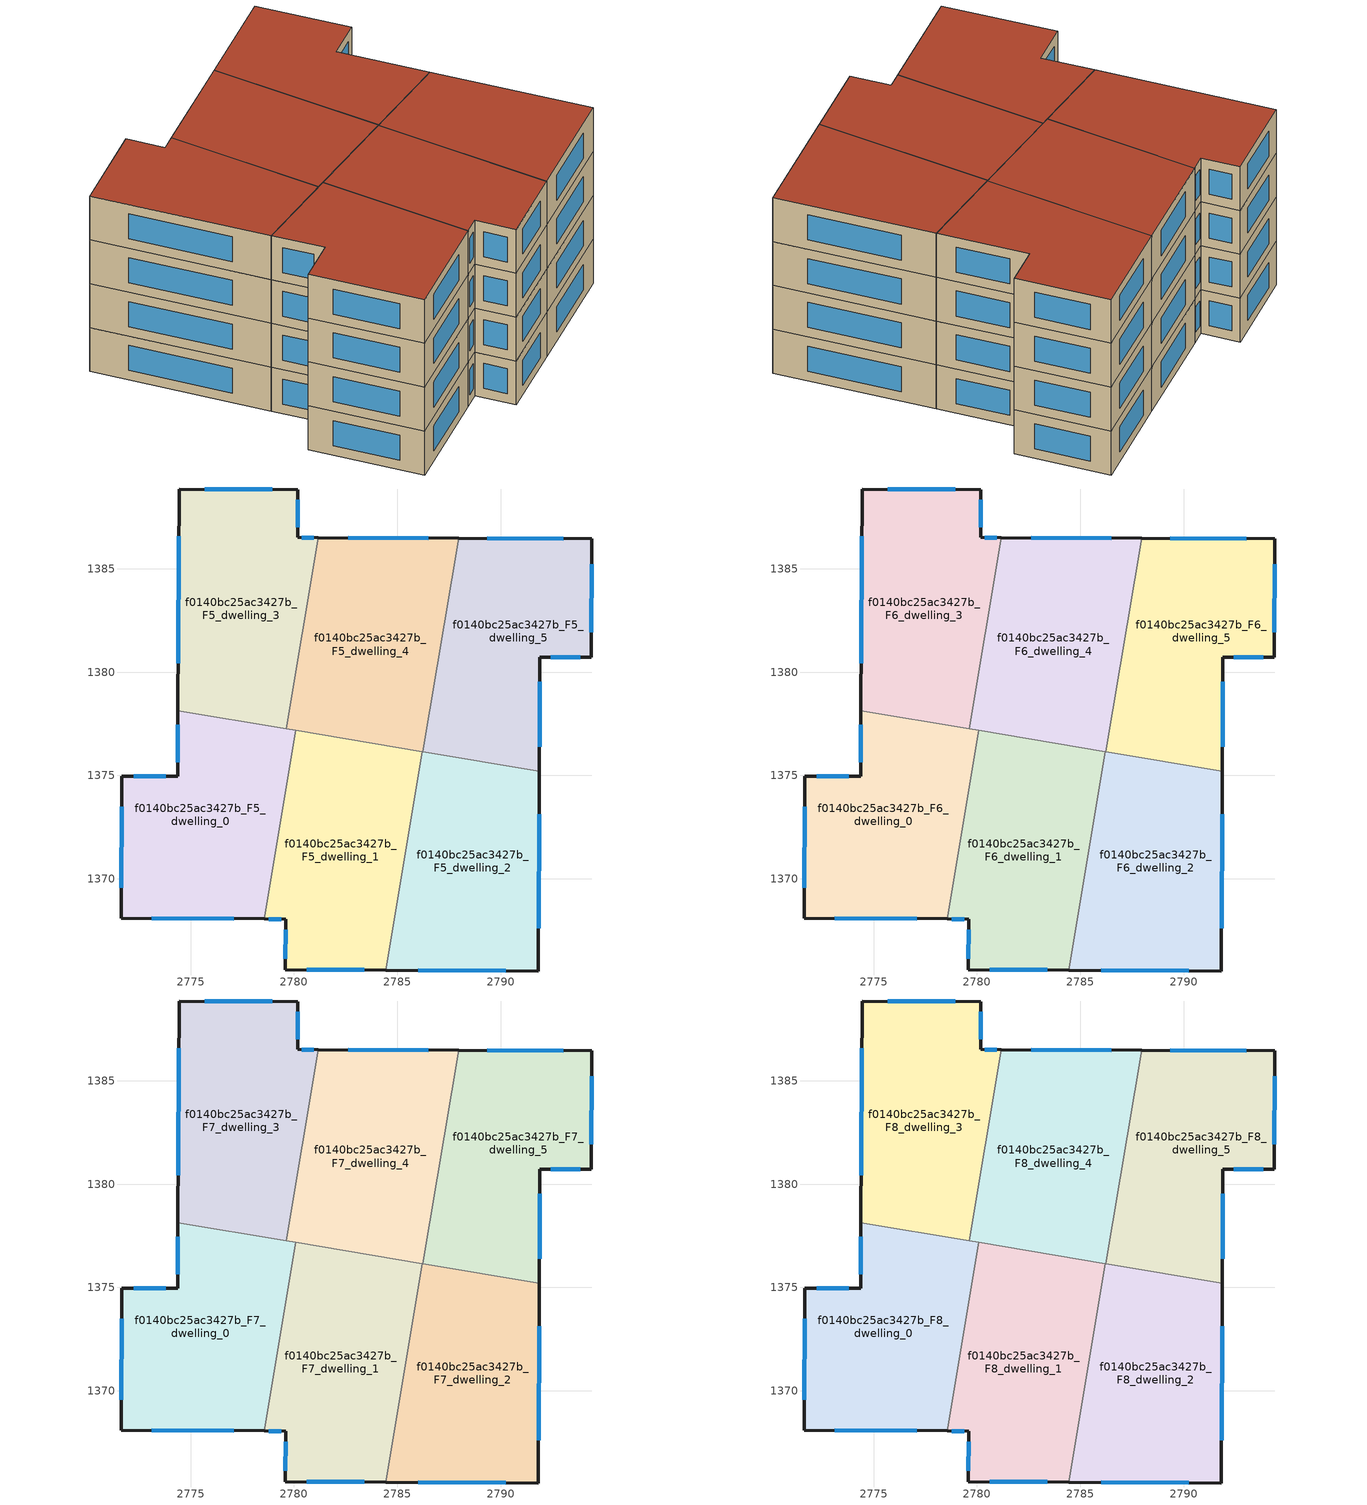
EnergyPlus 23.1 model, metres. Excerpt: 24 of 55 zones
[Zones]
f0140bc25ac3427b_F5_dwelling_0
 floor to f0140bc25ac3427b_F4_dwelling_0 (EU_floor_Construction): 2780.09,1377.17 2778.55,1368.04 2771.63,1368.08 2771.66,1374.96 2774.36,1374.95 2774.38,1378.13 z15
 wall outside (EU_wall_Construction): 2774.38,1378.13 2774.36,1374.95 2771.66,1374.96 2771.63,1368.08 2778.55,1368.04 z15:18
 wall to f0140bc25ac3427b_F5_dwelling_1 (EU_wall_Construction): 2778.55,1368.04 2780.09,1377.17 z15:18
 wall to f0140bc25ac3427b_F5_dwelling_3 (EU_wall_Construction): 2779.62,1377.25 2774.38,1378.13 z15:18
 wall to f0140bc25ac3427b_F5_dwelling_4 (EU_wall_Construction): 2780.09,1377.17 2779.62,1377.25 z15:18
 window (EU_Window_Construction): 2774.38,1377.45 2774.36,1375.63 / 2773.11,1368.07 2777.07,1368.05 / 2771.65,1373.49 2771.64,1369.55 / 2773.78,1374.95 2772.24,1374.96 z15.64:17.36
f0140bc25ac3427b_F5_dwelling_1
 floor to f0140bc25ac3427b_F4_dwelling_1 (EU_floor_Construction): 2786.21,1376.15 2784.43,1365.57 2779.58,1365.6 2779.6,1368.04 2778.55,1368.04 2780.09,1377.17 z15
 wall outside (EU_wall_Construction): 2778.55,1368.04 2779.6,1368.04 2779.58,1365.6 2784.43,1365.57 z15:18
 wall to f0140bc25ac3427b_F5_dwelling_2 (EU_wall_Construction): 2784.43,1365.57 2786.21,1376.15 z15:18
 wall to f0140bc25ac3427b_F5_dwelling_4 (EU_wall_Construction): 2786.21,1376.15 2780.09,1377.17 z15:18
 window (EU_Window_Construction): 2780.62,1365.59 2783.39,1365.58 / 2779.59,1367.52 2779.58,1366.12 / 2778.78,1368.04 2779.37,1368.04 z15.64:17.36
f0140bc25ac3427b_F5_dwelling_2
 floor to f0140bc25ac3427b_F4_dwelling_2 (EU_floor_Construction): 2791.89,1375.2 2791.84,1365.53 2784.43,1365.57 2786.21,1376.15 z15
 wall outside (EU_wall_Construction): 2784.43,1365.57 2791.84,1365.53 2791.89,1375.2 z15:18
 wall to f0140bc25ac3427b_F5_dwelling_5 (EU_wall_Construction): 2791.89,1375.2 2786.23,1376.14 z15:18
 wall to f0140bc25ac3427b_F5_dwelling_4 (EU_wall_Construction): 2786.23,1376.14 2786.21,1376.15 z15:18
 window (EU_Window_Construction): 2791.85,1367.6 2791.87,1373.12 / 2786.02,1365.56 2790.25,1365.54 z15.64:17.36
f0140bc25ac3427b_F5_dwelling_3
 floor to f0140bc25ac3427b_F4_dwelling_3 (EU_floor_Construction): 2780.18,1388.84 2780.17,1386.52 2781.17,1386.51 2779.62,1377.25 2774.38,1378.13 2774.44,1388.87 z15
 wall outside (EU_wall_Construction): 2781.17,1386.51 2780.17,1386.52 2780.18,1388.84 2774.44,1388.87 2774.38,1378.13 z15:18
 wall to f0140bc25ac3427b_F5_dwelling_4 (EU_wall_Construction): 2779.62,1377.25 2781.17,1386.51 z15:18
 window (EU_Window_Construction): 2774.43,1386.57 2774.39,1380.43 / 2778.95,1388.84 2775.67,1388.86 / 2780.18,1387.01 2780.18,1388.34 / 2780.96,1386.51 2780.39,1386.52 z15.64:17.36
f0140bc25ac3427b_F5_dwelling_4
 floor to f0140bc25ac3427b_F4_dwelling_4 (EU_floor_Construction): 2787.97,1386.48 2786.23,1376.14 2779.62,1377.25 2781.17,1386.51 z15
 wall outside (EU_wall_Construction): 2787.97,1386.48 2781.17,1386.51 z15:18
 wall to f0140bc25ac3427b_F5_dwelling_5 (EU_wall_Construction): 2786.23,1376.14 2787.97,1386.48 z15:18
 window (EU_Window_Construction): 2786.51,1386.49 2782.63,1386.51 z15.64:17.36
f0140bc25ac3427b_F5_dwelling_5
 floor to f0140bc25ac3427b_F4_dwelling_5 (EU_floor_Construction): 2794.43,1386.45 2794.4,1380.71 2791.91,1380.72 2791.89,1375.2 2786.23,1376.14 2787.97,1386.48 z15
 wall outside (EU_wall_Construction): 2791.89,1375.2 2791.91,1380.72 2794.4,1380.71 2794.43,1386.45 2787.97,1386.48 z15:18
 window (EU_Window_Construction): 2791.89,1376.38 2791.91,1379.54 / 2793.04,1386.45 2789.35,1386.47 / 2794.4,1381.94 2794.42,1385.22 / 2792.44,1380.72 2793.87,1380.71 z15.64:17.36
f0140bc25ac3427b_F6_dwelling_0
 floor to f0140bc25ac3427b_F5_dwelling_0 (EU_floor_Construction): 2780.09,1377.17 2778.55,1368.04 2771.63,1368.08 2771.66,1374.96 2774.36,1374.95 2774.38,1378.13 z18
 wall outside (EU_wall_Construction): 2774.38,1378.13 2774.36,1374.95 2771.66,1374.96 2771.63,1368.08 2778.55,1368.04 z18:21
 wall to f0140bc25ac3427b_F6_dwelling_1 (EU_wall_Construction): 2778.55,1368.04 2780.09,1377.17 z18:21
 wall to f0140bc25ac3427b_F6_dwelling_3 (EU_wall_Construction): 2779.62,1377.25 2774.38,1378.13 z18:21
 wall to f0140bc25ac3427b_F6_dwelling_4 (EU_wall_Construction): 2780.09,1377.17 2779.62,1377.25 z18:21
 window (EU_Window_Construction): 2774.38,1377.45 2774.36,1375.63 / 2773.11,1368.07 2777.07,1368.05 / 2771.65,1373.49 2771.64,1369.55 / 2773.78,1374.95 2772.24,1374.96 z18.64:20.36
f0140bc25ac3427b_F6_dwelling_1
 floor to f0140bc25ac3427b_F5_dwelling_1 (EU_floor_Construction): 2786.21,1376.15 2784.43,1365.57 2779.58,1365.6 2779.6,1368.04 2778.55,1368.04 2780.09,1377.17 z18
 wall outside (EU_wall_Construction): 2778.55,1368.04 2779.6,1368.04 2779.58,1365.6 2784.43,1365.57 z18:21
 wall to f0140bc25ac3427b_F6_dwelling_2 (EU_wall_Construction): 2784.43,1365.57 2786.21,1376.15 z18:21
 wall to f0140bc25ac3427b_F6_dwelling_4 (EU_wall_Construction): 2786.21,1376.15 2780.09,1377.17 z18:21
 window (EU_Window_Construction): 2780.62,1365.59 2783.39,1365.58 / 2779.59,1367.52 2779.58,1366.12 / 2778.78,1368.04 2779.37,1368.04 z18.64:20.36
f0140bc25ac3427b_F6_dwelling_2
 floor to f0140bc25ac3427b_F5_dwelling_2 (EU_floor_Construction): 2791.89,1375.2 2791.84,1365.53 2784.43,1365.57 2786.21,1376.15 z18
 wall outside (EU_wall_Construction): 2784.43,1365.57 2791.84,1365.53 2791.89,1375.2 z18:21
 wall to f0140bc25ac3427b_F6_dwelling_5 (EU_wall_Construction): 2791.89,1375.2 2786.23,1376.14 z18:21
 wall to f0140bc25ac3427b_F6_dwelling_4 (EU_wall_Construction): 2786.23,1376.14 2786.21,1376.15 z18:21
 window (EU_Window_Construction): 2791.85,1367.6 2791.87,1373.12 / 2786.02,1365.56 2790.25,1365.54 z18.64:20.36
f0140bc25ac3427b_F6_dwelling_3
 floor to f0140bc25ac3427b_F5_dwelling_3 (EU_floor_Construction): 2780.18,1388.84 2780.17,1386.52 2781.17,1386.51 2779.62,1377.25 2774.38,1378.13 2774.44,1388.87 z18
 wall outside (EU_wall_Construction): 2781.17,1386.51 2780.17,1386.52 2780.18,1388.84 2774.44,1388.87 2774.38,1378.13 z18:21
 wall to f0140bc25ac3427b_F6_dwelling_4 (EU_wall_Construction): 2779.62,1377.25 2781.17,1386.51 z18:21
 window (EU_Window_Construction): 2774.43,1386.57 2774.39,1380.43 / 2778.95,1388.84 2775.67,1388.86 / 2780.18,1387.01 2780.18,1388.34 / 2780.96,1386.51 2780.39,1386.52 z18.64:20.36
f0140bc25ac3427b_F6_dwelling_4
 floor to f0140bc25ac3427b_F5_dwelling_4 (EU_floor_Construction): 2787.97,1386.48 2786.23,1376.14 2779.62,1377.25 2781.17,1386.51 z18
 wall outside (EU_wall_Construction): 2787.97,1386.48 2781.17,1386.51 z18:21
 wall to f0140bc25ac3427b_F6_dwelling_5 (EU_wall_Construction): 2786.23,1376.14 2787.97,1386.48 z18:21
 window (EU_Window_Construction): 2786.51,1386.49 2782.63,1386.51 z18.64:20.36
f0140bc25ac3427b_F6_dwelling_5
 floor to f0140bc25ac3427b_F5_dwelling_5 (EU_floor_Construction): 2794.43,1386.45 2794.4,1380.71 2791.91,1380.72 2791.89,1375.2 2786.23,1376.14 2787.97,1386.48 z18
 wall outside (EU_wall_Construction): 2791.89,1375.2 2791.91,1380.72 2794.4,1380.71 2794.43,1386.45 2787.97,1386.48 z18:21
 window (EU_Window_Construction): 2791.89,1376.38 2791.91,1379.54 / 2793.04,1386.45 2789.35,1386.47 / 2794.4,1381.94 2794.42,1385.22 / 2792.44,1380.72 2793.87,1380.71 z18.64:20.36
f0140bc25ac3427b_F7_dwelling_0
 floor to f0140bc25ac3427b_F6_dwelling_0 (EU_floor_Construction): 2780.09,1377.17 2778.55,1368.04 2771.63,1368.08 2771.66,1374.96 2774.36,1374.95 2774.38,1378.13 z21
 wall outside (EU_wall_Construction): 2774.38,1378.13 2774.36,1374.95 2771.66,1374.96 2771.63,1368.08 2778.55,1368.04 z21:24
 wall to f0140bc25ac3427b_F7_dwelling_1 (EU_wall_Construction): 2778.55,1368.04 2780.09,1377.17 z21:24
 wall to f0140bc25ac3427b_F7_dwelling_3 (EU_wall_Construction): 2779.62,1377.25 2774.38,1378.13 z21:24
 wall to f0140bc25ac3427b_F7_dwelling_4 (EU_wall_Construction): 2780.09,1377.17 2779.62,1377.25 z21:24
 window (EU_Window_Construction): 2774.38,1377.45 2774.36,1375.63 / 2773.11,1368.07 2777.07,1368.05 / 2771.65,1373.49 2771.64,1369.55 / 2773.78,1374.95 2772.24,1374.96 z21.64:23.36
f0140bc25ac3427b_F7_dwelling_1
 floor to f0140bc25ac3427b_F6_dwelling_1 (EU_floor_Construction): 2786.21,1376.15 2784.43,1365.57 2779.58,1365.6 2779.6,1368.04 2778.55,1368.04 2780.09,1377.17 z21
 wall outside (EU_wall_Construction): 2778.55,1368.04 2779.6,1368.04 2779.58,1365.6 2784.43,1365.57 z21:24
 wall to f0140bc25ac3427b_F7_dwelling_2 (EU_wall_Construction): 2784.43,1365.57 2786.21,1376.15 z21:24
 wall to f0140bc25ac3427b_F7_dwelling_4 (EU_wall_Construction): 2786.21,1376.15 2780.09,1377.17 z21:24
 window (EU_Window_Construction): 2780.62,1365.59 2783.39,1365.58 / 2779.59,1367.52 2779.58,1366.12 / 2778.78,1368.04 2779.37,1368.04 z21.64:23.36
f0140bc25ac3427b_F7_dwelling_2
 floor to f0140bc25ac3427b_F6_dwelling_2 (EU_floor_Construction): 2791.89,1375.2 2791.84,1365.53 2784.43,1365.57 2786.21,1376.15 z21
 wall outside (EU_wall_Construction): 2784.43,1365.57 2791.84,1365.53 2791.89,1375.2 z21:24
 wall to f0140bc25ac3427b_F7_dwelling_5 (EU_wall_Construction): 2791.89,1375.2 2786.23,1376.14 z21:24
 wall to f0140bc25ac3427b_F7_dwelling_4 (EU_wall_Construction): 2786.23,1376.14 2786.21,1376.15 z21:24
 window (EU_Window_Construction): 2791.85,1367.6 2791.87,1373.12 / 2786.02,1365.56 2790.25,1365.54 z21.64:23.36
f0140bc25ac3427b_F7_dwelling_3
 floor to f0140bc25ac3427b_F6_dwelling_3 (EU_floor_Construction): 2780.18,1388.84 2780.17,1386.52 2781.17,1386.51 2779.62,1377.25 2774.38,1378.13 2774.44,1388.87 z21
 wall outside (EU_wall_Construction): 2781.17,1386.51 2780.17,1386.52 2780.18,1388.84 2774.44,1388.87 2774.38,1378.13 z21:24
 wall to f0140bc25ac3427b_F7_dwelling_4 (EU_wall_Construction): 2779.62,1377.25 2781.17,1386.51 z21:24
 window (EU_Window_Construction): 2774.43,1386.57 2774.39,1380.43 / 2778.95,1388.84 2775.67,1388.86 / 2780.18,1387.01 2780.18,1388.34 / 2780.96,1386.51 2780.39,1386.52 z21.64:23.36
f0140bc25ac3427b_F7_dwelling_4
 floor to f0140bc25ac3427b_F6_dwelling_4 (EU_floor_Construction): 2787.97,1386.48 2786.23,1376.14 2779.62,1377.25 2781.17,1386.51 z21
 wall outside (EU_wall_Construction): 2787.97,1386.48 2781.17,1386.51 z21:24
 wall to f0140bc25ac3427b_F7_dwelling_5 (EU_wall_Construction): 2786.23,1376.14 2787.97,1386.48 z21:24
 window (EU_Window_Construction): 2786.51,1386.49 2782.63,1386.51 z21.64:23.36
f0140bc25ac3427b_F7_dwelling_5
 floor to f0140bc25ac3427b_F6_dwelling_5 (EU_floor_Construction): 2794.43,1386.45 2794.4,1380.71 2791.91,1380.72 2791.89,1375.2 2786.23,1376.14 2787.97,1386.48 z21
 wall outside (EU_wall_Construction): 2791.89,1375.2 2791.91,1380.72 2794.4,1380.71 2794.43,1386.45 2787.97,1386.48 z21:24
 window (EU_Window_Construction): 2791.89,1376.38 2791.91,1379.54 / 2793.04,1386.45 2789.35,1386.47 / 2794.4,1381.94 2794.42,1385.22 / 2792.44,1380.72 2793.87,1380.71 z21.64:23.36
f0140bc25ac3427b_F8_dwelling_0
 floor to f0140bc25ac3427b_F7_dwelling_0 (EU_floor_Construction): 2780.09,1377.17 2778.55,1368.04 2771.63,1368.08 2771.66,1374.96 2774.36,1374.95 2774.38,1378.13 z24
 wall outside (EU_wall_Construction): 2774.38,1378.13 2774.36,1374.95 2771.66,1374.96 2771.63,1368.08 2778.55,1368.04 z24:27
 wall to f0140bc25ac3427b_F8_dwelling_1 (EU_wall_Construction): 2778.55,1368.04 2780.09,1377.17 z24:27
 wall to f0140bc25ac3427b_F8_dwelling_3 (EU_wall_Construction): 2779.62,1377.25 2774.38,1378.13 z24:27
 wall to f0140bc25ac3427b_F8_dwelling_4 (EU_wall_Construction): 2780.09,1377.17 2779.62,1377.25 z24:27
 window (EU_Window_Construction): 2774.38,1377.45 2774.36,1375.63 / 2773.11,1368.07 2777.07,1368.05 / 2771.65,1373.49 2771.64,1369.55 / 2773.78,1374.95 2772.24,1374.96 z24.64:26.36
 roof outside (EU_roof_Construction): 2778.55,1368.04 2780.09,1377.17 2774.38,1378.13 2774.36,1374.95 2771.66,1374.96 2771.63,1368.08 z27
f0140bc25ac3427b_F8_dwelling_1
 floor to f0140bc25ac3427b_F7_dwelling_1 (EU_floor_Construction): 2786.21,1376.15 2784.43,1365.57 2779.58,1365.6 2779.6,1368.04 2778.55,1368.04 2780.09,1377.17 z24
 wall outside (EU_wall_Construction): 2778.55,1368.04 2779.6,1368.04 2779.58,1365.6 2784.43,1365.57 z24:27
 wall to f0140bc25ac3427b_F8_dwelling_2 (EU_wall_Construction): 2784.43,1365.57 2786.21,1376.15 z24:27
 wall to f0140bc25ac3427b_F8_dwelling_4 (EU_wall_Construction): 2786.21,1376.15 2780.09,1377.17 z24:27
 window (EU_Window_Construction): 2780.62,1365.59 2783.39,1365.58 / 2779.59,1367.52 2779.58,1366.12 / 2778.78,1368.04 2779.37,1368.04 z24.64:26.36
 roof outside (EU_roof_Construction): 2784.43,1365.57 2786.21,1376.15 2780.09,1377.17 2778.55,1368.04 2779.6,1368.04 2779.58,1365.6 z27
f0140bc25ac3427b_F8_dwelling_2
 floor to f0140bc25ac3427b_F7_dwelling_2 (EU_floor_Construction): 2791.89,1375.2 2791.84,1365.53 2784.43,1365.57 2786.21,1376.15 z24
 wall outside (EU_wall_Construction): 2784.43,1365.57 2791.84,1365.53 2791.89,1375.2 z24:27
 wall to f0140bc25ac3427b_F8_dwelling_5 (EU_wall_Construction): 2791.89,1375.2 2786.23,1376.14 z24:27
 wall to f0140bc25ac3427b_F8_dwelling_4 (EU_wall_Construction): 2786.23,1376.14 2786.21,1376.15 z24:27
 window (EU_Window_Construction): 2791.85,1367.6 2791.87,1373.12 / 2786.02,1365.56 2790.25,1365.54 z24.64:26.36
 roof outside (EU_roof_Construction): 2791.84,1365.53 2791.89,1375.2 2786.21,1376.15 2784.43,1365.57 z27
f0140bc25ac3427b_F8_dwelling_3
 floor to f0140bc25ac3427b_F7_dwelling_3 (EU_floor_Construction): 2780.18,1388.84 2780.17,1386.52 2781.17,1386.51 2779.62,1377.25 2774.38,1378.13 2774.44,1388.87 z24
 wall outside (EU_wall_Construction): 2781.17,1386.51 2780.17,1386.52 2780.18,1388.84 2774.44,1388.87 2774.38,1378.13 z24:27
 wall to f0140bc25ac3427b_F8_dwelling_4 (EU_wall_Construction): 2779.62,1377.25 2781.17,1386.51 z24:27
 window (EU_Window_Construction): 2774.43,1386.57 2774.39,1380.43 / 2778.95,1388.84 2775.67,1388.86 / 2780.18,1387.01 2780.18,1388.34 / 2780.96,1386.51 2780.39,1386.52 z24.64:26.36
 roof outside (EU_roof_Construction): 2779.62,1377.25 2781.17,1386.51 2780.17,1386.52 2780.18,1388.84 2774.44,1388.87 2774.38,1378.13 z27
f0140bc25ac3427b_F8_dwelling_4
 floor to f0140bc25ac3427b_F7_dwelling_4 (EU_floor_Construction): 2787.97,1386.48 2786.23,1376.14 2779.62,1377.25 2781.17,1386.51 z24
 wall outside (EU_wall_Construction): 2787.97,1386.48 2781.17,1386.51 z24:27
 wall to f0140bc25ac3427b_F8_dwelling_5 (EU_wall_Construction): 2786.23,1376.14 2787.97,1386.48 z24:27
 window (EU_Window_Construction): 2786.51,1386.49 2782.63,1386.51 z24.64:26.36
 roof outside (EU_roof_Construction): 2786.23,1376.14 2787.97,1386.48 2781.17,1386.51 2779.62,1377.25 z27
f0140bc25ac3427b_F8_dwelling_5
 floor to f0140bc25ac3427b_F7_dwelling_5 (EU_floor_Construction): 2794.43,1386.45 2794.4,1380.71 2791.91,1380.72 2791.89,1375.2 2786.23,1376.14 2787.97,1386.48 z24
 wall outside (EU_wall_Construction): 2791.89,1375.2 2791.91,1380.72 2794.4,1380.71 2794.43,1386.45 2787.97,1386.48 z24:27
 window (EU_Window_Construction): 2791.89,1376.38 2791.91,1379.54 / 2793.04,1386.45 2789.35,1386.47 / 2794.4,1381.94 2794.42,1385.22 / 2792.44,1380.72 2793.87,1380.71 z24.64:26.36
 roof outside (EU_roof_Construction): 2791.89,1375.2 2791.91,1380.72 2794.4,1380.71 2794.43,1386.45 2787.97,1386.48 2786.23,1376.14 z27
[Building]
EU S2 Campaign: North Axis=0; Terrain=City; Solar Distribution=FullExterior
[Site:Location]
Yerevan-Zvartnots.Intl.AP: Latitude=40.15; Longitude=44.383; Time Zone=4; Elevation=854
[SizingPeriod:WeatherFileDays]
AnnualSizingPeriod: Begin Month=1; Begin Day of Month=1; End Month=12; End Day of Month=31; Day of Week for Start Day=Monday; Use Weather File Daylight Saving Period=No; Use Weather File Rain and Snow Indicators=No
[MATERIAL]
EU_InternalMass_Material: Roughness=MediumRough; Thickness=0.1; Conductivity=1; Density=1800; Specific Heat=900; Thermal Absorptance=0.9; Solar Absorptance=0.7; Visible Absorptance=0.7
[MATERIAL:NOMASS] Roughness=MediumRough; Thermal Absorptance=0.9; Solar Absorptance=0.7; Visible Absorptance=0.7
Name | Thermal Resistance
EU_wall_NoMass | 1.05043
EU_roof_NoMass | 1.45357
EU_floor_NoMass | 0.478065
[WINDOWMATERIAL:SIMPLEGLAZINGSYSTEM]
EU_Window_SimpleGlazing: UFactor=2.5566; Solar Heat Gain Coefficient=0.75; Visible Transmittance=0.75
[CONSTRUCTION]
EU_wall_Construction: EU_wall_NoMass
EU_roof_Construction: EU_roof_NoMass
EU_floor_Construction: EU_floor_NoMass
EU_Window_Construction: EU_Window_SimpleGlazing
EU_InternalMass_Construction: EU_InternalMass_Material
[ZONE] Type=1; Multiplier=1; Ceiling Height=autocalculate; Floor Area=autocalculate; Part of Total Floor Area=Yes
Name | Volume
f0140bc25ac3427b_F5_dwelling_0; f0140bc25ac3427b_F6_dwelling_0; f0140bc25ac3427b_F7_dwelling_0; f0140bc25ac3427b_F8_dwelling_0; f0140bc25ac3427b_F5_dwelling_2; f0140bc25ac3427b_F6_dwelling_2; f0140bc25ac3427b_F7_dwelling_2; f0140bc25ac3427b_F8_dwelling_2 | 199.979
f0140bc25ac3427b_F5_dwelling_1; f0140bc25ac3427b_F6_dwelling_1; f0140bc25ac3427b_F7_dwelling_1; f0140bc25ac3427b_F8_dwelling_1 | 199.977
f0140bc25ac3427b_F5_dwelling_3; f0140bc25ac3427b_F6_dwelling_3; f0140bc25ac3427b_F7_dwelling_3; f0140bc25ac3427b_F8_dwelling_3 | 199.968
f0140bc25ac3427b_F5_dwelling_4; f0140bc25ac3427b_F6_dwelling_4; f0140bc25ac3427b_F7_dwelling_4; f0140bc25ac3427b_F8_dwelling_4 | 199.961
f0140bc25ac3427b_F5_dwelling_5; f0140bc25ac3427b_F6_dwelling_5; f0140bc25ac3427b_F7_dwelling_5; f0140bc25ac3427b_F8_dwelling_5 | 199.988
[INTERNALMASS] Construction=EU_InternalMass_Construction
Name | Zone or ZoneList | Surface Area
f0140bc25ac3427b_F5_dwelling_0_EU_InternalMass | f0140bc25ac3427b_F5_dwelling_0 | 66.6596
f0140bc25ac3427b_F5_dwelling_1_EU_InternalMass | f0140bc25ac3427b_F5_dwelling_1 | 66.659
f0140bc25ac3427b_F5_dwelling_2_EU_InternalMass | f0140bc25ac3427b_F5_dwelling_2 | 66.6597
f0140bc25ac3427b_F5_dwelling_3_EU_InternalMass | f0140bc25ac3427b_F5_dwelling_3 | 66.656
f0140bc25ac3427b_F5_dwelling_4_EU_InternalMass | f0140bc25ac3427b_F5_dwelling_4 | 66.6535
f0140bc25ac3427b_F5_dwelling_5_EU_InternalMass | f0140bc25ac3427b_F5_dwelling_5 | 66.6629
f0140bc25ac3427b_F6_dwelling_0_EU_InternalMass | f0140bc25ac3427b_F6_dwelling_0 | 66.6596
f0140bc25ac3427b_F6_dwelling_1_EU_InternalMass | f0140bc25ac3427b_F6_dwelling_1 | 66.659
f0140bc25ac3427b_F6_dwelling_2_EU_InternalMass | f0140bc25ac3427b_F6_dwelling_2 | 66.6597
f0140bc25ac3427b_F6_dwelling_3_EU_InternalMass | f0140bc25ac3427b_F6_dwelling_3 | 66.656
f0140bc25ac3427b_F6_dwelling_4_EU_InternalMass | f0140bc25ac3427b_F6_dwelling_4 | 66.6535
f0140bc25ac3427b_F6_dwelling_5_EU_InternalMass | f0140bc25ac3427b_F6_dwelling_5 | 66.6629
f0140bc25ac3427b_F7_dwelling_0_EU_InternalMass | f0140bc25ac3427b_F7_dwelling_0 | 66.6596
f0140bc25ac3427b_F7_dwelling_1_EU_InternalMass | f0140bc25ac3427b_F7_dwelling_1 | 66.659
f0140bc25ac3427b_F7_dwelling_2_EU_InternalMass | f0140bc25ac3427b_F7_dwelling_2 | 66.6597
f0140bc25ac3427b_F7_dwelling_3_EU_InternalMass | f0140bc25ac3427b_F7_dwelling_3 | 66.656
f0140bc25ac3427b_F7_dwelling_4_EU_InternalMass | f0140bc25ac3427b_F7_dwelling_4 | 66.6535
f0140bc25ac3427b_F7_dwelling_5_EU_InternalMass | f0140bc25ac3427b_F7_dwelling_5 | 66.6629
f0140bc25ac3427b_F8_dwelling_0_EU_InternalMass | f0140bc25ac3427b_F8_dwelling_0 | 66.6596
f0140bc25ac3427b_F8_dwelling_1_EU_InternalMass | f0140bc25ac3427b_F8_dwelling_1 | 66.659
f0140bc25ac3427b_F8_dwelling_2_EU_InternalMass | f0140bc25ac3427b_F8_dwelling_2 | 66.6597
f0140bc25ac3427b_F8_dwelling_3_EU_InternalMass | f0140bc25ac3427b_F8_dwelling_3 | 66.656
f0140bc25ac3427b_F8_dwelling_4_EU_InternalMass | f0140bc25ac3427b_F8_dwelling_4 | 66.6535
f0140bc25ac3427b_F8_dwelling_5_EU_InternalMass | f0140bc25ac3427b_F8_dwelling_5 | 66.6629
[OTHEREQUIPMENT] Fuel Type=Electricity; Design Level Calculation Method=Watts/Area; Power per Zone Floor Area=1; Fraction Latent=0; Fraction Radiant=0; Fraction Lost=0; Carbon Dioxide Generation Rate=0; EndUse Subcategory=EU_Step8_InternalGains
Name | Zone or ZoneList or Space or SpaceList | Schedule
EU_Step8_InternalGain_f0140bc25ac3427b_F5_dwelling_0_f000 | f0140bc25ac3427b_F5_dwelling_0 | EU_Step8_GainSchedule_f0140bc25ac3427b_F5_dwelling_0_f000
EU_Step8_InternalGain_f0140bc25ac3427b_F5_dwelling_1_f000 | f0140bc25ac3427b_F5_dwelling_1 | EU_Step8_GainSchedule_f0140bc25ac3427b_F5_dwelling_1_f000
EU_Step8_InternalGain_f0140bc25ac3427b_F5_dwelling_2_f000 | f0140bc25ac3427b_F5_dwelling_2 | EU_Step8_GainSchedule_f0140bc25ac3427b_F5_dwelling_2_f000
EU_Step8_InternalGain_f0140bc25ac3427b_F5_dwelling_3_f000 | f0140bc25ac3427b_F5_dwelling_3 | EU_Step8_GainSchedule_f0140bc25ac3427b_F5_dwelling_3_f000
EU_Step8_InternalGain_f0140bc25ac3427b_F5_dwelling_4_f000 | f0140bc25ac3427b_F5_dwelling_4 | EU_Step8_GainSchedule_f0140bc25ac3427b_F5_dwelling_4_f000
EU_Step8_InternalGain_f0140bc25ac3427b_F5_dwelling_5_f000 | f0140bc25ac3427b_F5_dwelling_5 | EU_Step8_GainSchedule_f0140bc25ac3427b_F5_dwelling_5_f000
EU_Step8_InternalGain_f0140bc25ac3427b_F6_dwelling_0_f000 | f0140bc25ac3427b_F6_dwelling_0 | EU_Step8_GainSchedule_f0140bc25ac3427b_F6_dwelling_0_f000
EU_Step8_InternalGain_f0140bc25ac3427b_F6_dwelling_1_f000 | f0140bc25ac3427b_F6_dwelling_1 | EU_Step8_GainSchedule_f0140bc25ac3427b_F6_dwelling_1_f000
EU_Step8_InternalGain_f0140bc25ac3427b_F6_dwelling_2_f000 | f0140bc25ac3427b_F6_dwelling_2 | EU_Step8_GainSchedule_f0140bc25ac3427b_F6_dwelling_2_f000
EU_Step8_InternalGain_f0140bc25ac3427b_F6_dwelling_3_f000 | f0140bc25ac3427b_F6_dwelling_3 | EU_Step8_GainSchedule_f0140bc25ac3427b_F6_dwelling_3_f000
EU_Step8_InternalGain_f0140bc25ac3427b_F6_dwelling_4_f000 | f0140bc25ac3427b_F6_dwelling_4 | EU_Step8_GainSchedule_f0140bc25ac3427b_F6_dwelling_4_f000
EU_Step8_InternalGain_f0140bc25ac3427b_F6_dwelling_5_f000 | f0140bc25ac3427b_F6_dwelling_5 | EU_Step8_GainSchedule_f0140bc25ac3427b_F6_dwelling_5_f000
EU_Step8_InternalGain_f0140bc25ac3427b_F7_dwelling_0_f000 | f0140bc25ac3427b_F7_dwelling_0 | EU_Step8_GainSchedule_f0140bc25ac3427b_F7_dwelling_0_f000
EU_Step8_InternalGain_f0140bc25ac3427b_F7_dwelling_1_f000 | f0140bc25ac3427b_F7_dwelling_1 | EU_Step8_GainSchedule_f0140bc25ac3427b_F7_dwelling_1_f000
EU_Step8_InternalGain_f0140bc25ac3427b_F7_dwelling_2_f000 | f0140bc25ac3427b_F7_dwelling_2 | EU_Step8_GainSchedule_f0140bc25ac3427b_F7_dwelling_2_f000
EU_Step8_InternalGain_f0140bc25ac3427b_F7_dwelling_3_f000 | f0140bc25ac3427b_F7_dwelling_3 | EU_Step8_GainSchedule_f0140bc25ac3427b_F7_dwelling_3_f000
EU_Step8_InternalGain_f0140bc25ac3427b_F7_dwelling_4_f000 | f0140bc25ac3427b_F7_dwelling_4 | EU_Step8_GainSchedule_f0140bc25ac3427b_F7_dwelling_4_f000
EU_Step8_InternalGain_f0140bc25ac3427b_F7_dwelling_5_f000 | f0140bc25ac3427b_F7_dwelling_5 | EU_Step8_GainSchedule_f0140bc25ac3427b_F7_dwelling_5_f000
EU_Step8_InternalGain_f0140bc25ac3427b_F8_dwelling_0_f000 | f0140bc25ac3427b_F8_dwelling_0 | EU_Step8_GainSchedule_f0140bc25ac3427b_F8_dwelling_0_f000
EU_Step8_InternalGain_f0140bc25ac3427b_F8_dwelling_1_f000 | f0140bc25ac3427b_F8_dwelling_1 | EU_Step8_GainSchedule_f0140bc25ac3427b_F8_dwelling_1_f000
EU_Step8_InternalGain_f0140bc25ac3427b_F8_dwelling_2_f000 | f0140bc25ac3427b_F8_dwelling_2 | EU_Step8_GainSchedule_f0140bc25ac3427b_F8_dwelling_2_f000
EU_Step8_InternalGain_f0140bc25ac3427b_F8_dwelling_3_f000 | f0140bc25ac3427b_F8_dwelling_3 | EU_Step8_GainSchedule_f0140bc25ac3427b_F8_dwelling_3_f000
EU_Step8_InternalGain_f0140bc25ac3427b_F8_dwelling_4_f000 | f0140bc25ac3427b_F8_dwelling_4 | EU_Step8_GainSchedule_f0140bc25ac3427b_F8_dwelling_4_f000
EU_Step8_InternalGain_f0140bc25ac3427b_F8_dwelling_5_f000 | f0140bc25ac3427b_F8_dwelling_5 | EU_Step8_GainSchedule_f0140bc25ac3427b_F8_dwelling_5_f000
[ZONEVENTILATION:DESIGNFLOWRATE] Schedule=EU_AlwaysOn; Design Flow Rate Calculation Method=AirChanges/Hour; Air Changes per Hour=0.557805; Ventilation Type=Natural; Fan Pressure Rise=0; Fan Total Efficiency=1; Constant Term Coefficient=1; Temperature Term Coefficient=0; Velocity Term Coefficient=0; Velocity Squared Term Coefficient=0; Minimum Indoor Temperature=-100; Maximum Indoor Temperature=100; Delta Temperature=-100; Minimum Outdoor Temperature=-100; Maximum Outdoor Temperature=100; Maximum Wind Speed=40
Name | Zone or ZoneList or Space or SpaceList
EU_ConstantAir_f0140bc25ac3427b_F5_dwelling_0 | f0140bc25ac3427b_F5_dwelling_0
EU_ConstantAir_f0140bc25ac3427b_F5_dwelling_1 | f0140bc25ac3427b_F5_dwelling_1
EU_ConstantAir_f0140bc25ac3427b_F5_dwelling_2 | f0140bc25ac3427b_F5_dwelling_2
EU_ConstantAir_f0140bc25ac3427b_F5_dwelling_3 | f0140bc25ac3427b_F5_dwelling_3
EU_ConstantAir_f0140bc25ac3427b_F5_dwelling_4 | f0140bc25ac3427b_F5_dwelling_4
EU_ConstantAir_f0140bc25ac3427b_F5_dwelling_5 | f0140bc25ac3427b_F5_dwelling_5
EU_ConstantAir_f0140bc25ac3427b_F6_dwelling_0 | f0140bc25ac3427b_F6_dwelling_0
EU_ConstantAir_f0140bc25ac3427b_F6_dwelling_1 | f0140bc25ac3427b_F6_dwelling_1
EU_ConstantAir_f0140bc25ac3427b_F6_dwelling_2 | f0140bc25ac3427b_F6_dwelling_2
EU_ConstantAir_f0140bc25ac3427b_F6_dwelling_3 | f0140bc25ac3427b_F6_dwelling_3
EU_ConstantAir_f0140bc25ac3427b_F6_dwelling_4 | f0140bc25ac3427b_F6_dwelling_4
EU_ConstantAir_f0140bc25ac3427b_F6_dwelling_5 | f0140bc25ac3427b_F6_dwelling_5
EU_ConstantAir_f0140bc25ac3427b_F7_dwelling_0 | f0140bc25ac3427b_F7_dwelling_0
EU_ConstantAir_f0140bc25ac3427b_F7_dwelling_1 | f0140bc25ac3427b_F7_dwelling_1
EU_ConstantAir_f0140bc25ac3427b_F7_dwelling_2 | f0140bc25ac3427b_F7_dwelling_2
EU_ConstantAir_f0140bc25ac3427b_F7_dwelling_3 | f0140bc25ac3427b_F7_dwelling_3
EU_ConstantAir_f0140bc25ac3427b_F7_dwelling_4 | f0140bc25ac3427b_F7_dwelling_4
EU_ConstantAir_f0140bc25ac3427b_F7_dwelling_5 | f0140bc25ac3427b_F7_dwelling_5
EU_ConstantAir_f0140bc25ac3427b_F8_dwelling_0 | f0140bc25ac3427b_F8_dwelling_0
EU_ConstantAir_f0140bc25ac3427b_F8_dwelling_1 | f0140bc25ac3427b_F8_dwelling_1
EU_ConstantAir_f0140bc25ac3427b_F8_dwelling_2 | f0140bc25ac3427b_F8_dwelling_2
EU_ConstantAir_f0140bc25ac3427b_F8_dwelling_3 | f0140bc25ac3427b_F8_dwelling_3
EU_ConstantAir_f0140bc25ac3427b_F8_dwelling_4 | f0140bc25ac3427b_F8_dwelling_4
EU_ConstantAir_f0140bc25ac3427b_F8_dwelling_5 | f0140bc25ac3427b_F8_dwelling_5
[HVACTEMPLATE:THERMOSTAT] Constant Heating Setpoint=20; Constant Cooling Setpoint=50
EU_HeatOnly_f0140bc25ac3427b_F0_dwelling_0; EU_HeatOnly_f0140bc25ac3427b_F0_dwelling_1; EU_HeatOnly_f0140bc25ac3427b_F0_dwelling_2; EU_HeatOnly_f0140bc25ac3427b_F0_dwelling_3; EU_HeatOnly_f0140bc25ac3427b_F0_dwelling_4; EU_HeatOnly_f0140bc25ac3427b_F0_dwelling_5; EU_HeatOnly_f0140bc25ac3427b_F0_dwelling_6; EU_HeatOnly_f0140bc25ac3427b_F1_dwelling_0; EU_HeatOnly_f0140bc25ac3427b_F1_dwelling_1; EU_HeatOnly_f0140bc25ac3427b_F1_dwelling_2; EU_HeatOnly_f0140bc25ac3427b_F1_dwelling_3; EU_HeatOnly_f0140bc25ac3427b_F1_dwelling_4; EU_HeatOnly_f0140bc25ac3427b_F1_dwelling_5; EU_HeatOnly_f0140bc25ac3427b_F2_dwelling_0; EU_HeatOnly_f0140bc25ac3427b_F2_dwelling_1; EU_HeatOnly_f0140bc25ac3427b_F2_dwelling_2; EU_HeatOnly_f0140bc25ac3427b_F2_dwelling_3; EU_HeatOnly_f0140bc25ac3427b_F2_dwelling_4; EU_HeatOnly_f0140bc25ac3427b_F2_dwelling_5; EU_HeatOnly_f0140bc25ac3427b_F3_dwelling_0; EU_HeatOnly_f0140bc25ac3427b_F3_dwelling_1; EU_HeatOnly_f0140bc25ac3427b_F3_dwelling_2; EU_HeatOnly_f0140bc25ac3427b_F3_dwelling_3; EU_HeatOnly_f0140bc25ac3427b_F3_dwelling_4; EU_HeatOnly_f0140bc25ac3427b_F3_dwelling_5; EU_HeatOnly_f0140bc25ac3427b_F4_dwelling_0; EU_HeatOnly_f0140bc25ac3427b_F4_dwelling_1; EU_HeatOnly_f0140bc25ac3427b_F4_dwelling_2; EU_HeatOnly_f0140bc25ac3427b_F4_dwelling_3; EU_HeatOnly_f0140bc25ac3427b_F4_dwelling_4; EU_HeatOnly_f0140bc25ac3427b_F4_dwelling_5; EU_HeatOnly_f0140bc25ac3427b_F5_dwelling_0; EU_HeatOnly_f0140bc25ac3427b_F5_dwelling_1; EU_HeatOnly_f0140bc25ac3427b_F5_dwelling_2; EU_HeatOnly_f0140bc25ac3427b_F5_dwelling_3; EU_HeatOnly_f0140bc25ac3427b_F5_dwelling_4; EU_HeatOnly_f0140bc25ac3427b_F5_dwelling_5; EU_HeatOnly_f0140bc25ac3427b_F6_dwelling_0; EU_HeatOnly_f0140bc25ac3427b_F6_dwelling_1; EU_HeatOnly_f0140bc25ac3427b_F6_dwelling_2; EU_HeatOnly_f0140bc25ac3427b_F6_dwelling_3; EU_HeatOnly_f0140bc25ac3427b_F6_dwelling_4; EU_HeatOnly_f0140bc25ac3427b_F6_dwelling_5; EU_HeatOnly_f0140bc25ac3427b_F7_dwelling_0; EU_HeatOnly_f0140bc25ac3427b_F7_dwelling_1; EU_HeatOnly_f0140bc25ac3427b_F7_dwelling_2; EU_HeatOnly_f0140bc25ac3427b_F7_dwelling_3; EU_HeatOnly_f0140bc25ac3427b_F7_dwelling_4; EU_HeatOnly_f0140bc25ac3427b_F7_dwelling_5; EU_HeatOnly_f0140bc25ac3427b_F8_dwelling_0; EU_HeatOnly_f0140bc25ac3427b_F8_dwelling_1; EU_HeatOnly_f0140bc25ac3427b_F8_dwelling_2; EU_HeatOnly_f0140bc25ac3427b_F8_dwelling_3; EU_HeatOnly_f0140bc25ac3427b_F8_dwelling_4; EU_HeatOnly_f0140bc25ac3427b_F8_dwelling_5
[HVACTEMPLATE:ZONE:IDEALLOADSAIRSYSTEM] System Availability Schedule=EU_AlwaysOn; Maximum Heating Supply Air Temperature=50; Minimum Cooling Supply Air Temperature=13; Maximum Heating Supply Air Humidity Ratio=0.0156; Minimum Cooling Supply Air Humidity Ratio=0.0077; Heating Limit=NoLimit; Cooling Limit=NoLimit; Heating Availability Schedule=EU_AlwaysOn; Cooling Availability Schedule=EU_CoolingOff; Dehumidification Control Type=ConstantSensibleHeatRatio; Cooling Sensible Heat Ratio=0.7; Dehumidification Setpoint=60; Humidification Control Type=None; Humidification Setpoint=30; Outdoor Air Method=None; Outdoor Air Flow Rate per Person=0.00944; Outdoor Air Flow Rate per Zone Floor Area=0; Outdoor Air Flow Rate per Zone=0; Demand Controlled Ventilation Type=None; Outdoor Air Economizer Type=NoEconomizer; Heat Recovery Type=None; Sensible Heat Recovery Effectiveness=0.7; Latent Heat Recovery Effectiveness=0.65
Name | Template Thermostat
f0140bc25ac3427b_F5_dwelling_0 | EU_HeatOnly_f0140bc25ac3427b_F5_dwelling_0
f0140bc25ac3427b_F5_dwelling_1 | EU_HeatOnly_f0140bc25ac3427b_F5_dwelling_1
f0140bc25ac3427b_F5_dwelling_2 | EU_HeatOnly_f0140bc25ac3427b_F5_dwelling_2
f0140bc25ac3427b_F5_dwelling_3 | EU_HeatOnly_f0140bc25ac3427b_F5_dwelling_3
f0140bc25ac3427b_F5_dwelling_4 | EU_HeatOnly_f0140bc25ac3427b_F5_dwelling_4
f0140bc25ac3427b_F5_dwelling_5 | EU_HeatOnly_f0140bc25ac3427b_F5_dwelling_5
f0140bc25ac3427b_F6_dwelling_0 | EU_HeatOnly_f0140bc25ac3427b_F6_dwelling_0
f0140bc25ac3427b_F6_dwelling_1 | EU_HeatOnly_f0140bc25ac3427b_F6_dwelling_1
f0140bc25ac3427b_F6_dwelling_2 | EU_HeatOnly_f0140bc25ac3427b_F6_dwelling_2
f0140bc25ac3427b_F6_dwelling_3 | EU_HeatOnly_f0140bc25ac3427b_F6_dwelling_3
f0140bc25ac3427b_F6_dwelling_4 | EU_HeatOnly_f0140bc25ac3427b_F6_dwelling_4
f0140bc25ac3427b_F6_dwelling_5 | EU_HeatOnly_f0140bc25ac3427b_F6_dwelling_5
f0140bc25ac3427b_F7_dwelling_0 | EU_HeatOnly_f0140bc25ac3427b_F7_dwelling_0
f0140bc25ac3427b_F7_dwelling_1 | EU_HeatOnly_f0140bc25ac3427b_F7_dwelling_1
f0140bc25ac3427b_F7_dwelling_2 | EU_HeatOnly_f0140bc25ac3427b_F7_dwelling_2
f0140bc25ac3427b_F7_dwelling_3 | EU_HeatOnly_f0140bc25ac3427b_F7_dwelling_3
f0140bc25ac3427b_F7_dwelling_4 | EU_HeatOnly_f0140bc25ac3427b_F7_dwelling_4
f0140bc25ac3427b_F7_dwelling_5 | EU_HeatOnly_f0140bc25ac3427b_F7_dwelling_5
f0140bc25ac3427b_F8_dwelling_0 | EU_HeatOnly_f0140bc25ac3427b_F8_dwelling_0
f0140bc25ac3427b_F8_dwelling_1 | EU_HeatOnly_f0140bc25ac3427b_F8_dwelling_1
f0140bc25ac3427b_F8_dwelling_2 | EU_HeatOnly_f0140bc25ac3427b_F8_dwelling_2
f0140bc25ac3427b_F8_dwelling_3 | EU_HeatOnly_f0140bc25ac3427b_F8_dwelling_3
f0140bc25ac3427b_F8_dwelling_4 | EU_HeatOnly_f0140bc25ac3427b_F8_dwelling_4
f0140bc25ac3427b_F8_dwelling_5 | EU_HeatOnly_f0140bc25ac3427b_F8_dwelling_5
[SIZING:ZONE] Zone Cooling Design Supply Air Temperature Input Method=SupplyAirTemperature; Zone Cooling Design Supply Air Temperature=13; Zone Heating Design Supply Air Temperature Input Method=SupplyAirTemperature; Zone Heating Design Supply Air Temperature=50; Zone Cooling Design Supply Air Humidity Ratio=0.008; Zone Heating Design Supply Air Humidity Ratio=0.008; Cooling Design Air Flow Method=DesignDay; Cooling Design Air Flow Rate=0; Cooling Minimum Air Flow per Zone Floor Area=0.000762; Cooling Minimum Air Flow=0; Cooling Minimum Air Flow Fraction=0.2; Heating Design Air Flow Method=DesignDay; Heating Design Air Flow Rate=0; Heating Maximum Air Flow per Zone Floor Area=0.002032; Heating Maximum Air Flow=0.141576; Heating Maximum Air Flow Fraction=0.3; Account for Dedicated Outdoor Air System=No; Dedicated Outdoor Air System Control Strategy=NeutralSupplyAir; Dedicated Outdoor Air Low Setpoint Temperature for Design=autosize; Dedicated Outdoor Air High Setpoint Temperature for Design=autosize; Zone Load Sizing Method=Sensible Load Only No Latent Load; Zone Latent Cooling Design Supply Air Humidity Ratio Input Method=HumidityRatioDifference; Zone Cooling Design Supply Air Humidity Ratio Difference=0.005; Zone Latent Heating Design Supply Air Humidity Ratio Input Method=HumidityRatioDifference; Zone Humidification Design Supply Air Humidity Ratio Difference=0.005
f0140bc25ac3427b_F5_dwelling_0; f0140bc25ac3427b_F5_dwelling_1; f0140bc25ac3427b_F5_dwelling_2; f0140bc25ac3427b_F5_dwelling_3; f0140bc25ac3427b_F5_dwelling_4; f0140bc25ac3427b_F5_dwelling_5; f0140bc25ac3427b_F6_dwelling_0; f0140bc25ac3427b_F6_dwelling_1; f0140bc25ac3427b_F6_dwelling_2; f0140bc25ac3427b_F6_dwelling_3; f0140bc25ac3427b_F6_dwelling_4; f0140bc25ac3427b_F6_dwelling_5; f0140bc25ac3427b_F7_dwelling_0; f0140bc25ac3427b_F7_dwelling_1; f0140bc25ac3427b_F7_dwelling_2; f0140bc25ac3427b_F7_dwelling_3; f0140bc25ac3427b_F7_dwelling_4; f0140bc25ac3427b_F7_dwelling_5; f0140bc25ac3427b_F8_dwelling_0; f0140bc25ac3427b_F8_dwelling_1; f0140bc25ac3427b_F8_dwelling_2; f0140bc25ac3427b_F8_dwelling_3; f0140bc25ac3427b_F8_dwelling_4; f0140bc25ac3427b_F8_dwelling_5
[SCHEDULE:CONSTANT]
Name | Hourly Value
EU_AlwaysOn | 1
EU_CoolingOff | 0
[SCHEDULE:FILE] Column Number=1; Rows to Skip at Top=0; Number of Hours of Data=8760; Column Separator=Comma; Interpolate to Timestep=No; Minutes per Item=60; Adjust Schedule for Daylight Savings=Yes
Name | File
EU_Step8_GainSchedule_f0140bc25ac3427b_F5_dwelling_0_f000 | ../../schedules/f0140bc25ac3427b/f0140bc25ac3427b_F5_dwelling_0_f000_gain.csv
EU_Step8_GainSchedule_f0140bc25ac3427b_F5_dwelling_1_f000 | ../../schedules/f0140bc25ac3427b/f0140bc25ac3427b_F5_dwelling_1_f000_gain.csv
EU_Step8_GainSchedule_f0140bc25ac3427b_F5_dwelling_2_f000 | ../../schedules/f0140bc25ac3427b/f0140bc25ac3427b_F5_dwelling_2_f000_gain.csv
EU_Step8_GainSchedule_f0140bc25ac3427b_F5_dwelling_3_f000 | ../../schedules/f0140bc25ac3427b/f0140bc25ac3427b_F5_dwelling_3_f000_gain.csv
EU_Step8_GainSchedule_f0140bc25ac3427b_F5_dwelling_4_f000 | ../../schedules/f0140bc25ac3427b/f0140bc25ac3427b_F5_dwelling_4_f000_gain.csv
EU_Step8_GainSchedule_f0140bc25ac3427b_F5_dwelling_5_f000 | ../../schedules/f0140bc25ac3427b/f0140bc25ac3427b_F5_dwelling_5_f000_gain.csv
EU_Step8_GainSchedule_f0140bc25ac3427b_F6_dwelling_0_f000 | ../../schedules/f0140bc25ac3427b/f0140bc25ac3427b_F6_dwelling_0_f000_gain.csv
EU_Step8_GainSchedule_f0140bc25ac3427b_F6_dwelling_1_f000 | ../../schedules/f0140bc25ac3427b/f0140bc25ac3427b_F6_dwelling_1_f000_gain.csv
EU_Step8_GainSchedule_f0140bc25ac3427b_F6_dwelling_2_f000 | ../../schedules/f0140bc25ac3427b/f0140bc25ac3427b_F6_dwelling_2_f000_gain.csv
EU_Step8_GainSchedule_f0140bc25ac3427b_F6_dwelling_3_f000 | ../../schedules/f0140bc25ac3427b/f0140bc25ac3427b_F6_dwelling_3_f000_gain.csv
EU_Step8_GainSchedule_f0140bc25ac3427b_F6_dwelling_4_f000 | ../../schedules/f0140bc25ac3427b/f0140bc25ac3427b_F6_dwelling_4_f000_gain.csv
EU_Step8_GainSchedule_f0140bc25ac3427b_F6_dwelling_5_f000 | ../../schedules/f0140bc25ac3427b/f0140bc25ac3427b_F6_dwelling_5_f000_gain.csv
EU_Step8_GainSchedule_f0140bc25ac3427b_F7_dwelling_0_f000 | ../../schedules/f0140bc25ac3427b/f0140bc25ac3427b_F7_dwelling_0_f000_gain.csv
EU_Step8_GainSchedule_f0140bc25ac3427b_F7_dwelling_1_f000 | ../../schedules/f0140bc25ac3427b/f0140bc25ac3427b_F7_dwelling_1_f000_gain.csv
EU_Step8_GainSchedule_f0140bc25ac3427b_F7_dwelling_2_f000 | ../../schedules/f0140bc25ac3427b/f0140bc25ac3427b_F7_dwelling_2_f000_gain.csv
EU_Step8_GainSchedule_f0140bc25ac3427b_F7_dwelling_3_f000 | ../../schedules/f0140bc25ac3427b/f0140bc25ac3427b_F7_dwelling_3_f000_gain.csv
EU_Step8_GainSchedule_f0140bc25ac3427b_F7_dwelling_4_f000 | ../../schedules/f0140bc25ac3427b/f0140bc25ac3427b_F7_dwelling_4_f000_gain.csv
EU_Step8_GainSchedule_f0140bc25ac3427b_F7_dwelling_5_f000 | ../../schedules/f0140bc25ac3427b/f0140bc25ac3427b_F7_dwelling_5_f000_gain.csv
EU_Step8_GainSchedule_f0140bc25ac3427b_F8_dwelling_0_f000 | ../../schedules/f0140bc25ac3427b/f0140bc25ac3427b_F8_dwelling_0_f000_gain.csv
EU_Step8_GainSchedule_f0140bc25ac3427b_F8_dwelling_1_f000 | ../../schedules/f0140bc25ac3427b/f0140bc25ac3427b_F8_dwelling_1_f000_gain.csv
EU_Step8_GainSchedule_f0140bc25ac3427b_F8_dwelling_2_f000 | ../../schedules/f0140bc25ac3427b/f0140bc25ac3427b_F8_dwelling_2_f000_gain.csv
EU_Step8_GainSchedule_f0140bc25ac3427b_F8_dwelling_3_f000 | ../../schedules/f0140bc25ac3427b/f0140bc25ac3427b_F8_dwelling_3_f000_gain.csv
EU_Step8_GainSchedule_f0140bc25ac3427b_F8_dwelling_4_f000 | ../../schedules/f0140bc25ac3427b/f0140bc25ac3427b_F8_dwelling_4_f000_gain.csv
EU_Step8_GainSchedule_f0140bc25ac3427b_F8_dwelling_5_f000 | ../../schedules/f0140bc25ac3427b/f0140bc25ac3427b_F8_dwelling_5_f000_gain.csv
